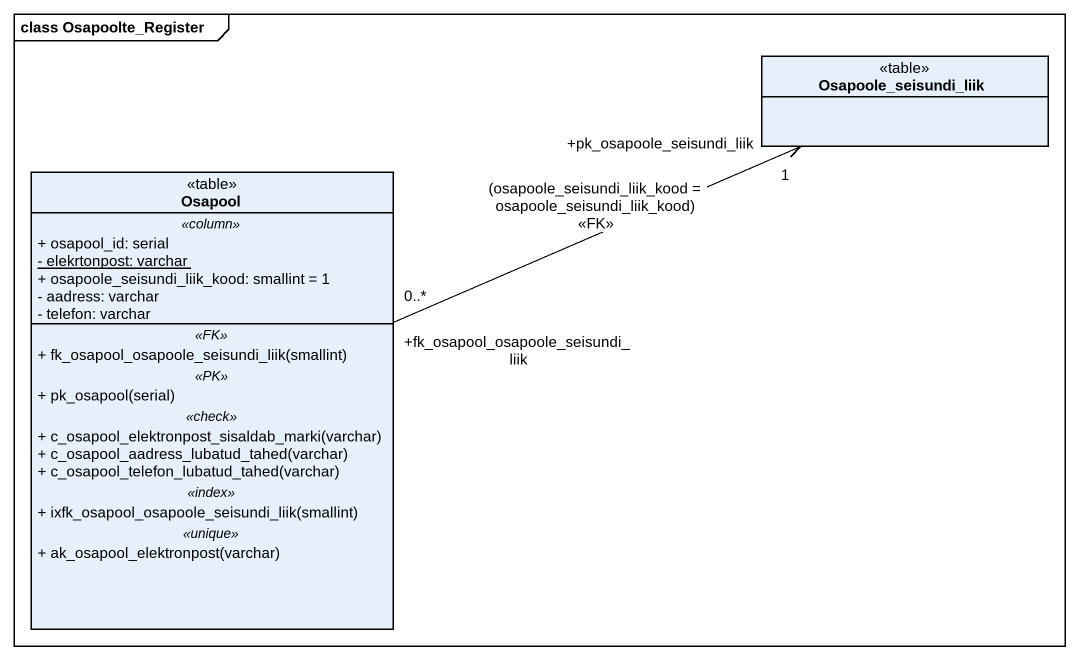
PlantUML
@startuml
mainframe class Osapoolte_Register
hide circle
hide empty members
skinparam classAttributeIconSize 0
class Osapoole_seisundi_liik <<table>>
class Osapool <<table>> {
  .. <<column>> ..
  + osapool_id: serial
  {static} - elekrtonpost: varchar
  + osapoole_seisundi_liik_kood: smallint = 1
  - aadress: varchar
  - telefon: varchar
  .. <<FK>> ..
  + fk_osapool_osapoole_seisundi_liik(smallint)
  .. <<PK>> ..
  + pk_osapool(serial)
  .. <<check>> ..
  + c_osapool_elektronpost_sisaldab_marki(varchar)
  + c_osapool_aadress_lubatud_tahed(varchar)
  + c_osapool_telefon_lubatud_tahed(varchar)
  .. <<index>> ..
  + ixfk_osapool_osapoole_seisundi_liik(smallint)
  .. <<unique>> ..
  + ak_osapool_elektronpost(varchar)
}
Osapool "+fk_osapool_osapoole_seisundi_liik\n0..*" -right-> "+pk_osapoole_seisundi_liik\n1" Osapoole_seisundi_liik : (osapoole_seisundi_liik_kood = osapoole_seisundi_liik_kood)\n<<FK>>
@enduml
